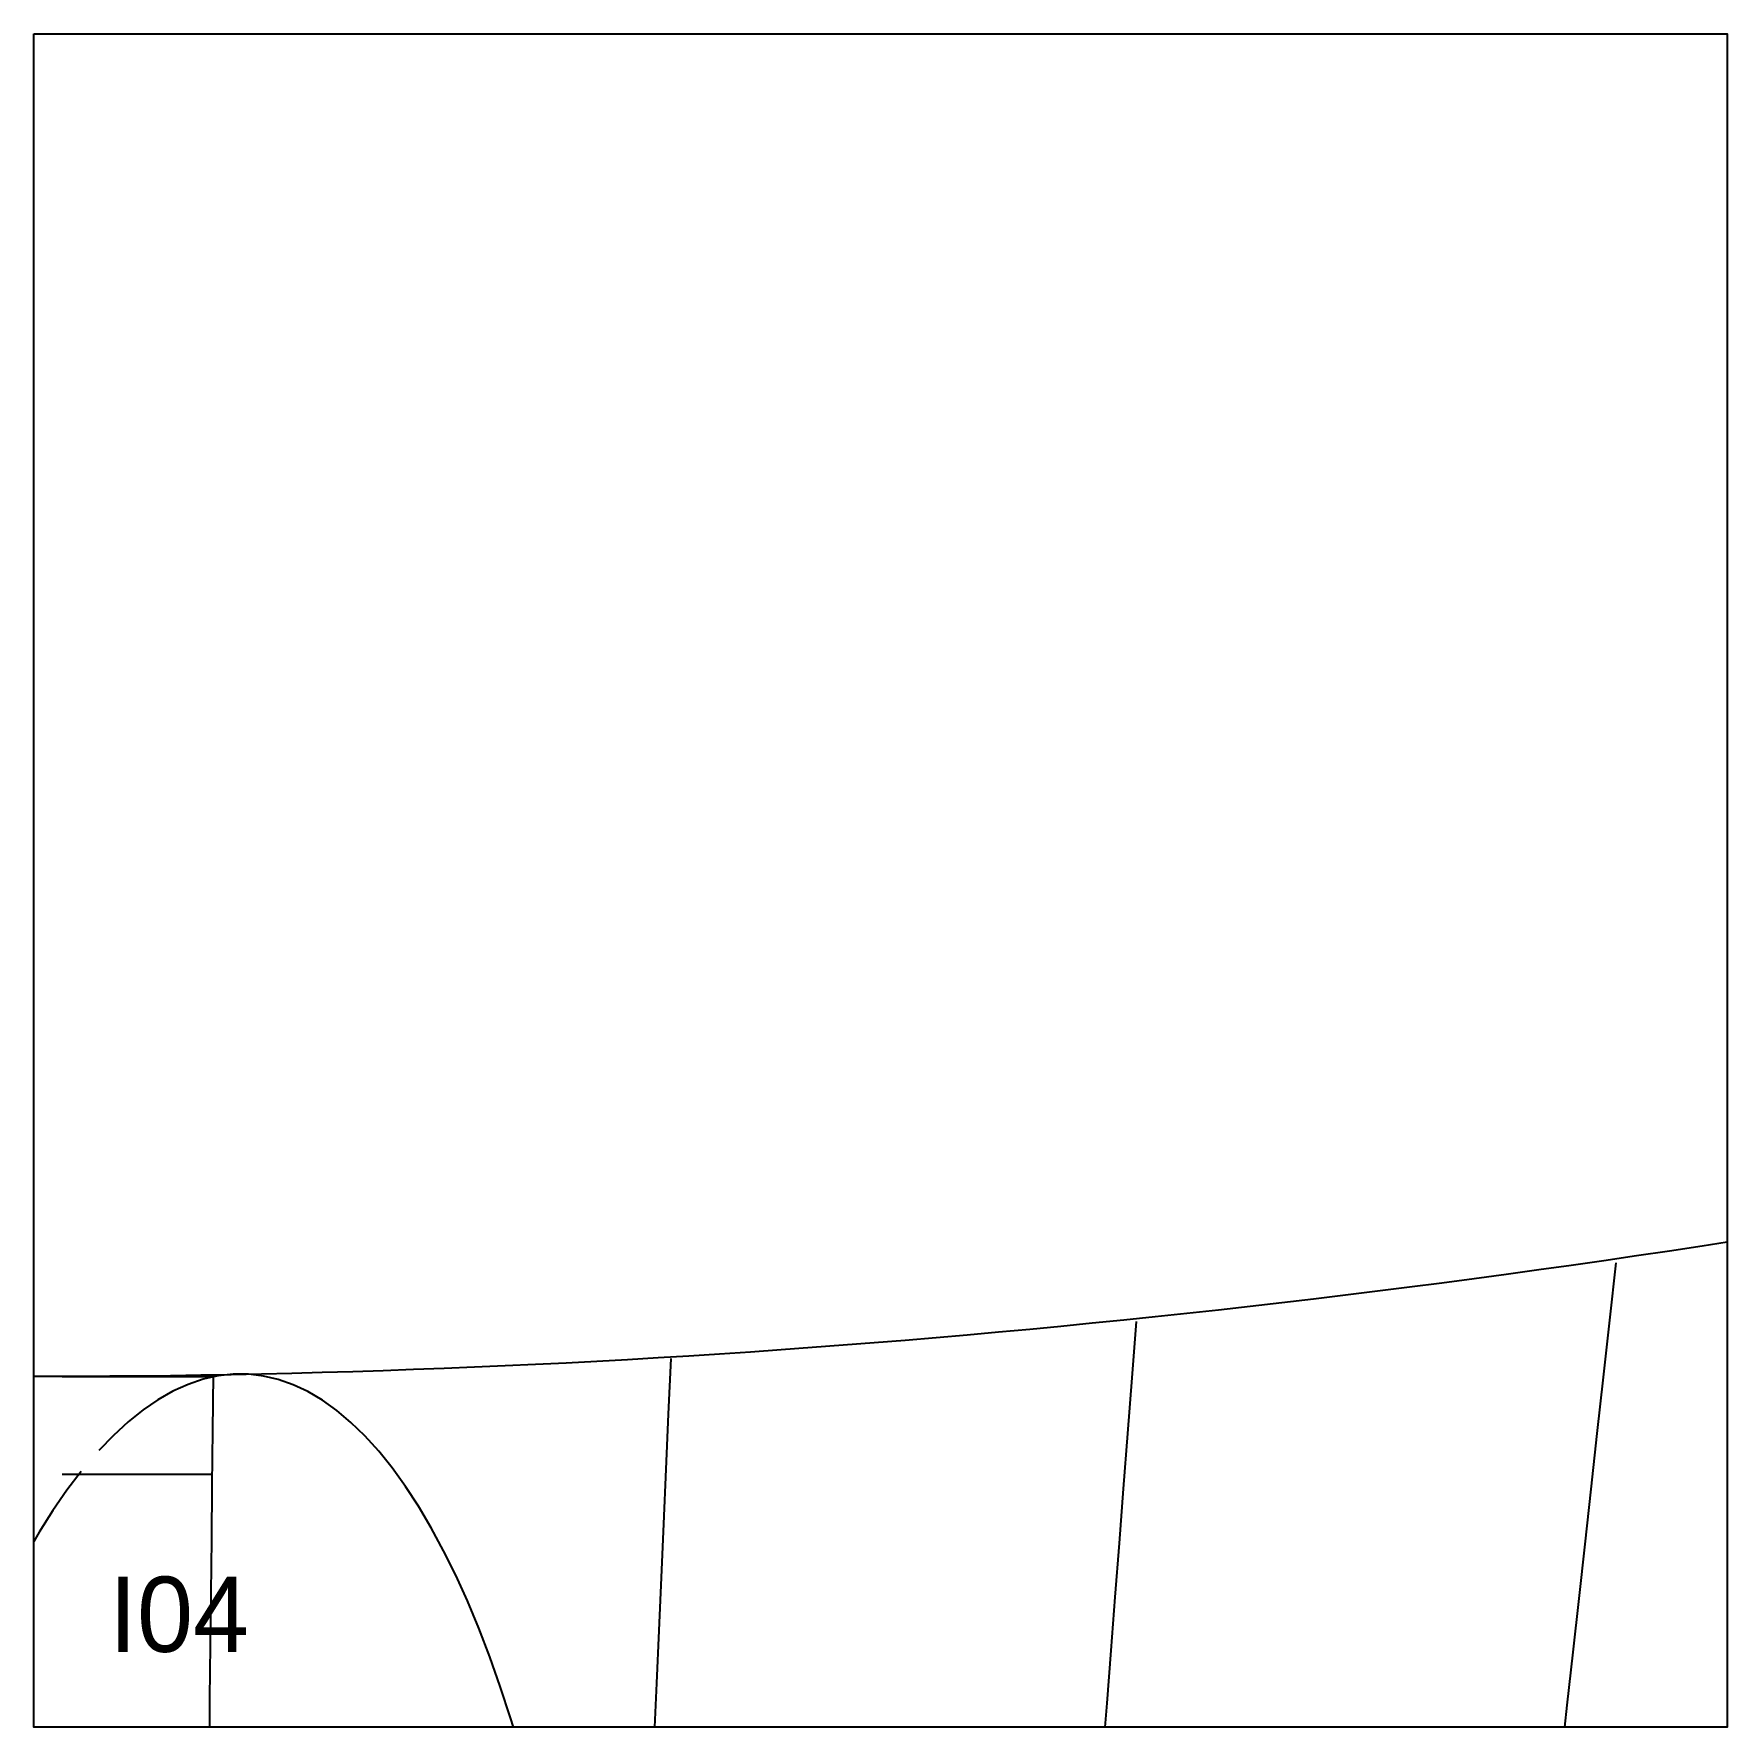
# Model space of a CAD drawing. Header units: millimetres. Extents: x 0 to 900, y 0 to 900.
import ezdxf

# ---------------------------------------------------------------- set-up
doc = ezdxf.new("R2010")
doc.units = ezdxf.units.MM
for name, color, linetype in [('CUT', 1, 'Continuous'), ('DECL', 30, 'Continuous'), ('HOUR', 7, 'Continuous'), ('HOUR15', 9, 'Continuous'), ('HOUR30', 8, 'Continuous'), ('ID', 3, 'Continuous'), ('MERID', 40, 'Continuous'), ('NOON', 6, 'Continuous'), ('TICKS', 2, 'Continuous')]:
    doc.layers.add(name, color=color, linetype=linetype)

msp = doc.modelspace()

# ---------------------------------------------------------------- linework, layer by layer
at = {"layer": 'CUT'}
msp.add_lwpolyline([(0, 900), (900, 900), (900, 0), (0, 0), (0, 900)], close=True, dxfattribs=at)
at = {"layer": 'DECL'}
msp.add_lwpolyline([(0, 186.51), (8.06, 186.51), (24.18, 186.56), (40.31, 186.65), (56.43, 186.79), (72.56, 186.98), (88.7, 187.22), (104.83, 187.5), (120.98, 187.83), (137.13, 188.2), (153.29, 188.63), (169.46, 189.1), (185.63, 189.62), (201.82, 190.18), (218.02, 190.79), (234.24, 191.45), (250.46, 192.16), (266.7, 192.92), (282.96, 193.72), (299.23, 194.57), (315.52, 195.47), (331.83, 196.42), (348.15, 197.41), (364.5, 198.46), (380.87, 199.55), (397.26, 200.69), (413.67, 201.88), (430.11, 203.12), (446.57, 204.41), (463.05, 205.75), (479.57, 207.13), (496.11, 208.57), (512.68, 210.06), (529.29, 211.59), (545.92, 213.18), (562.58, 214.82), (579.28, 216.51), (596.02, 218.25), (612.78, 220.04), (629.59, 221.88), (646.43, 223.78), (663.31, 225.72), (680.23, 227.72), (697.19, 229.77), (714.19, 231.88), (731.24, 234.03), (748.33, 236.24), (765.46, 238.51), (782.64, 240.83), (799.87, 243.2), (817.15, 245.63), (834.47, 248.11), (851.85, 250.65), (869.28, 253.24), (886.76, 255.9), (900, 257.94)], dxfattribs=at)
at = {"layer": 'HOUR'}
msp.add_lwpolyline([(95.31, 187.09), (94.99, 157.66), (94.67, 128.57), (94.36, 99.81), (94.05, 71.39), (93.74, 43.28), (93.44, 15.5), (93.27, 0)], dxfattribs=at)
at = {"layer": 'HOUR15'}
for points in [[(840.88, 246.87), (837.49, 216.25), (834.14, 185.99), (830.82, 156.09), (827.55, 126.53), (824.31, 97.32), (821.11, 68.44), (817.95, 39.89), (814.82, 11.66), (813.52, 0)], [(338.48, 195.93), (337.18, 166.32), (335.9, 137.06), (334.64, 108.14), (333.39, 79.54), (332.16, 51.28), (330.93, 23.33), (329.92, 0)]]:
    msp.add_lwpolyline(points, dxfattribs=at)
at = {"layer": 'HOUR30'}
msp.add_lwpolyline([(585.87, 215.65), (583.56, 185.65), (581.28, 156.01), (579.03, 126.7), (576.8, 97.74), (574.6, 69.11), (572.42, 40.8), (570.27, 12.81), (569.28, 0)], dxfattribs=at)
at = {"layer": 'MERID'}
msp.add_lwpolyline([(0, 0), (0, 900)], dxfattribs=at)
at = {"layer": 'NOON'}
for points in [[(254.85, 0), (253.33, 5.02), (247.92, 21.57), (242.29, 37.44), (236.46, 52.62), (230.43, 67.08), (224.21, 80.81), (217.8, 93.78), (211.22, 105.97), (204.47, 117.38), (197.57, 127.98), (190.51, 137.75), (183.31, 146.68), (175.99, 154.77), (168.54, 161.99), (160.99, 168.33), (153.34, 173.79), (145.6, 178.36), (137.78, 182.02), (129.9, 184.78), (121.97, 186.63), (114, 187.56), (106, 187.58), (97.98, 186.69), (89.95, 184.88), (81.94, 182.15), (73.94, 178.52), (65.97, 173.99), (58.04, 168.57), (50.16, 162.25), (42.35, 155.06), (34.62, 147.01)], [(25.09, 135.9), (17.56, 125.95), (10.14, 115.17), (2.84, 103.59), (0, 98.69)]]:
    msp.add_lwpolyline(points, dxfattribs=at)
at = {"layer": 'TICKS'}
for points in [[(15, 186.39), (95, 186.39)], [(15, 134.54), (95, 134.54)]]:
    msp.add_lwpolyline(points, dxfattribs=at)

# ---------------------------------------------------------------- texts
at = {"layer": 'ID'}
msp.add_text('I04', height=40, dxfattribs=at).set_placement((40, 40))

doc.saveas('drawing.dxf')
